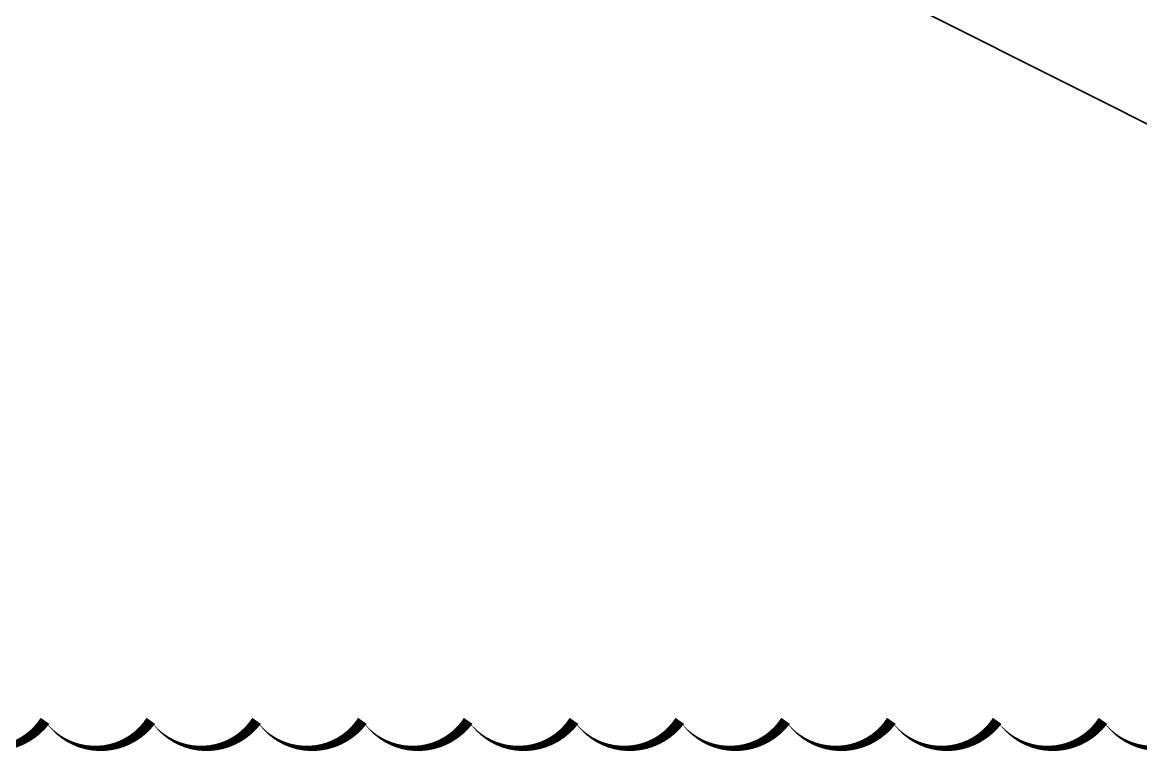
# Model space of a CAD drawing. Header units: millimetres. Extents: x 1109421 to 1726579, y -247837 to 144927.
# Drawn here: x 1305158 to 1358007, y -84877 to -50294 of the extents above; entities that cross this region are included whole.
import ezdxf

# ---------------------------------------------------------------- set-up
doc = ezdxf.new("R2010")
doc.units = ezdxf.units.MM
doc.header["$LTSCALE"] = 600
doc.header["$MEASUREMENT"] = 0
doc.linetypes.add('DASHED', pattern=[0.75, 0.5, -0.25])
doc.layers.add('PCCC - CHUA CHAY - ONG D80', color=30, linetype='Continuous', lineweight=35)
doc.layers.add('PCCC-BAO CHAY - DAY', color=3, linetype='DASHED', lineweight=35)

msp = doc.modelspace()

# ---------------------------------------------------------------- linework, layer by layer
at = {"layer": 'PCCC - CHUA CHAY - ONG D80'}
msp.add_lwpolyline([(1409337.3, -80686.3), (1115785.6, 66576.1)], dxfattribs=at)
at = {"layer": 'PCCC-BAO CHAY - DAY'}
msp.add_lwpolyline([(1276227.6, -83326, 0, 500, 0.5205671), (1281227.6, -83326, 0, 500, 0.5205671), (1286227.6, -83326, 0, 500, 0.5205671), (1291227.6, -83326, 0, 500, 0.5205671), (1296227.6, -83326, 0, 500, 0.5205671), (1301227.6, -83326, 0, 500, 0.5205671), (1306227.6, -83326, 0, 500, 0.5205671), (1311227.6, -83326, 0, 500, 0.5205671), (1316227.6, -83326, 0, 500, 0.5205671), (1321227.6, -83326, 0, 500, 0.5205671), (1326227.6, -83326, 0, 500, 0.5205671), (1331227.6, -83326, 0, 500, 0.5205671), (1336227.6, -83326, 0, 500, 0.5205671), (1341227.6, -83326, 0, 500, 0.5205671), (1346227.6, -83326, 0, 500, 0.5205671), (1351227.6, -83326, 0, 500, 0.5205671), (1356227.6, -83326, 0, 500, 0.5205671), (1361227.6, -83326, 0, 500, 0.5205671)], format="xyseb", dxfattribs=at)

doc.saveas('drawing.dxf')
